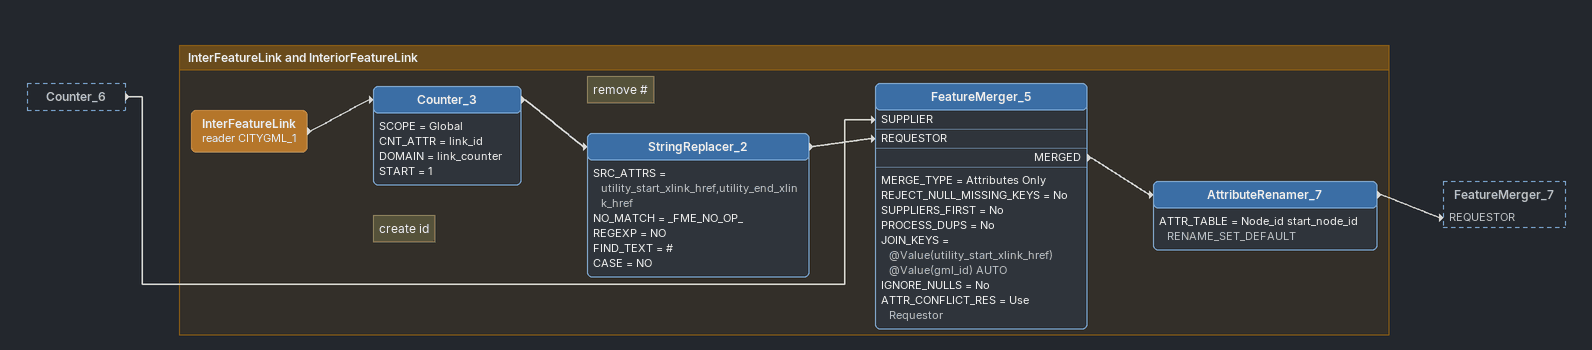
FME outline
Counter_6 [outside]
    -> FeatureMerger_5 [SUPPLIER]

Bookmark: InterFeatureLink and InteriorFeatureLink
InterFeatureLink (reader CITYGML_1)
    -> Counter_3
Note: create id
Counter_3
    SCOPE = Global
    CNT_ATTR = link_id
    DOMAIN = link_counter
    START = 1
    -> StringReplacer_2
Note: remove #
StringReplacer_2
    SRC_ATTRS = utility_start_xlink_href,utility_end_xlink_href
    NO_MATCH = _FME_NO_OP_
    REGEXP = NO
    FIND_TEXT = #
    CASE = NO
    -> FeatureMerger_5 [REQUESTOR]
FeatureMerger_5
    MERGE_TYPE = Attributes Only
    REJECT_NULL_MISSING_KEYS = No
    SUPPLIERS_FIRST = No
    PROCESS_DUPS = No
    JOIN_KEYS = @Value(utility_start_xlink_href) @Value(gml_id) AUTO
    IGNORE_NULLS = No
    ATTR_CONFLICT_RES = Use Requestor
    MERGED -> AttributeRenamer_7
AttributeRenamer_7
    ATTR_TABLE = Node_id start_node_id RENAME_SET_DEFAULT
    -> FeatureMerger_7 [REQUESTOR]
